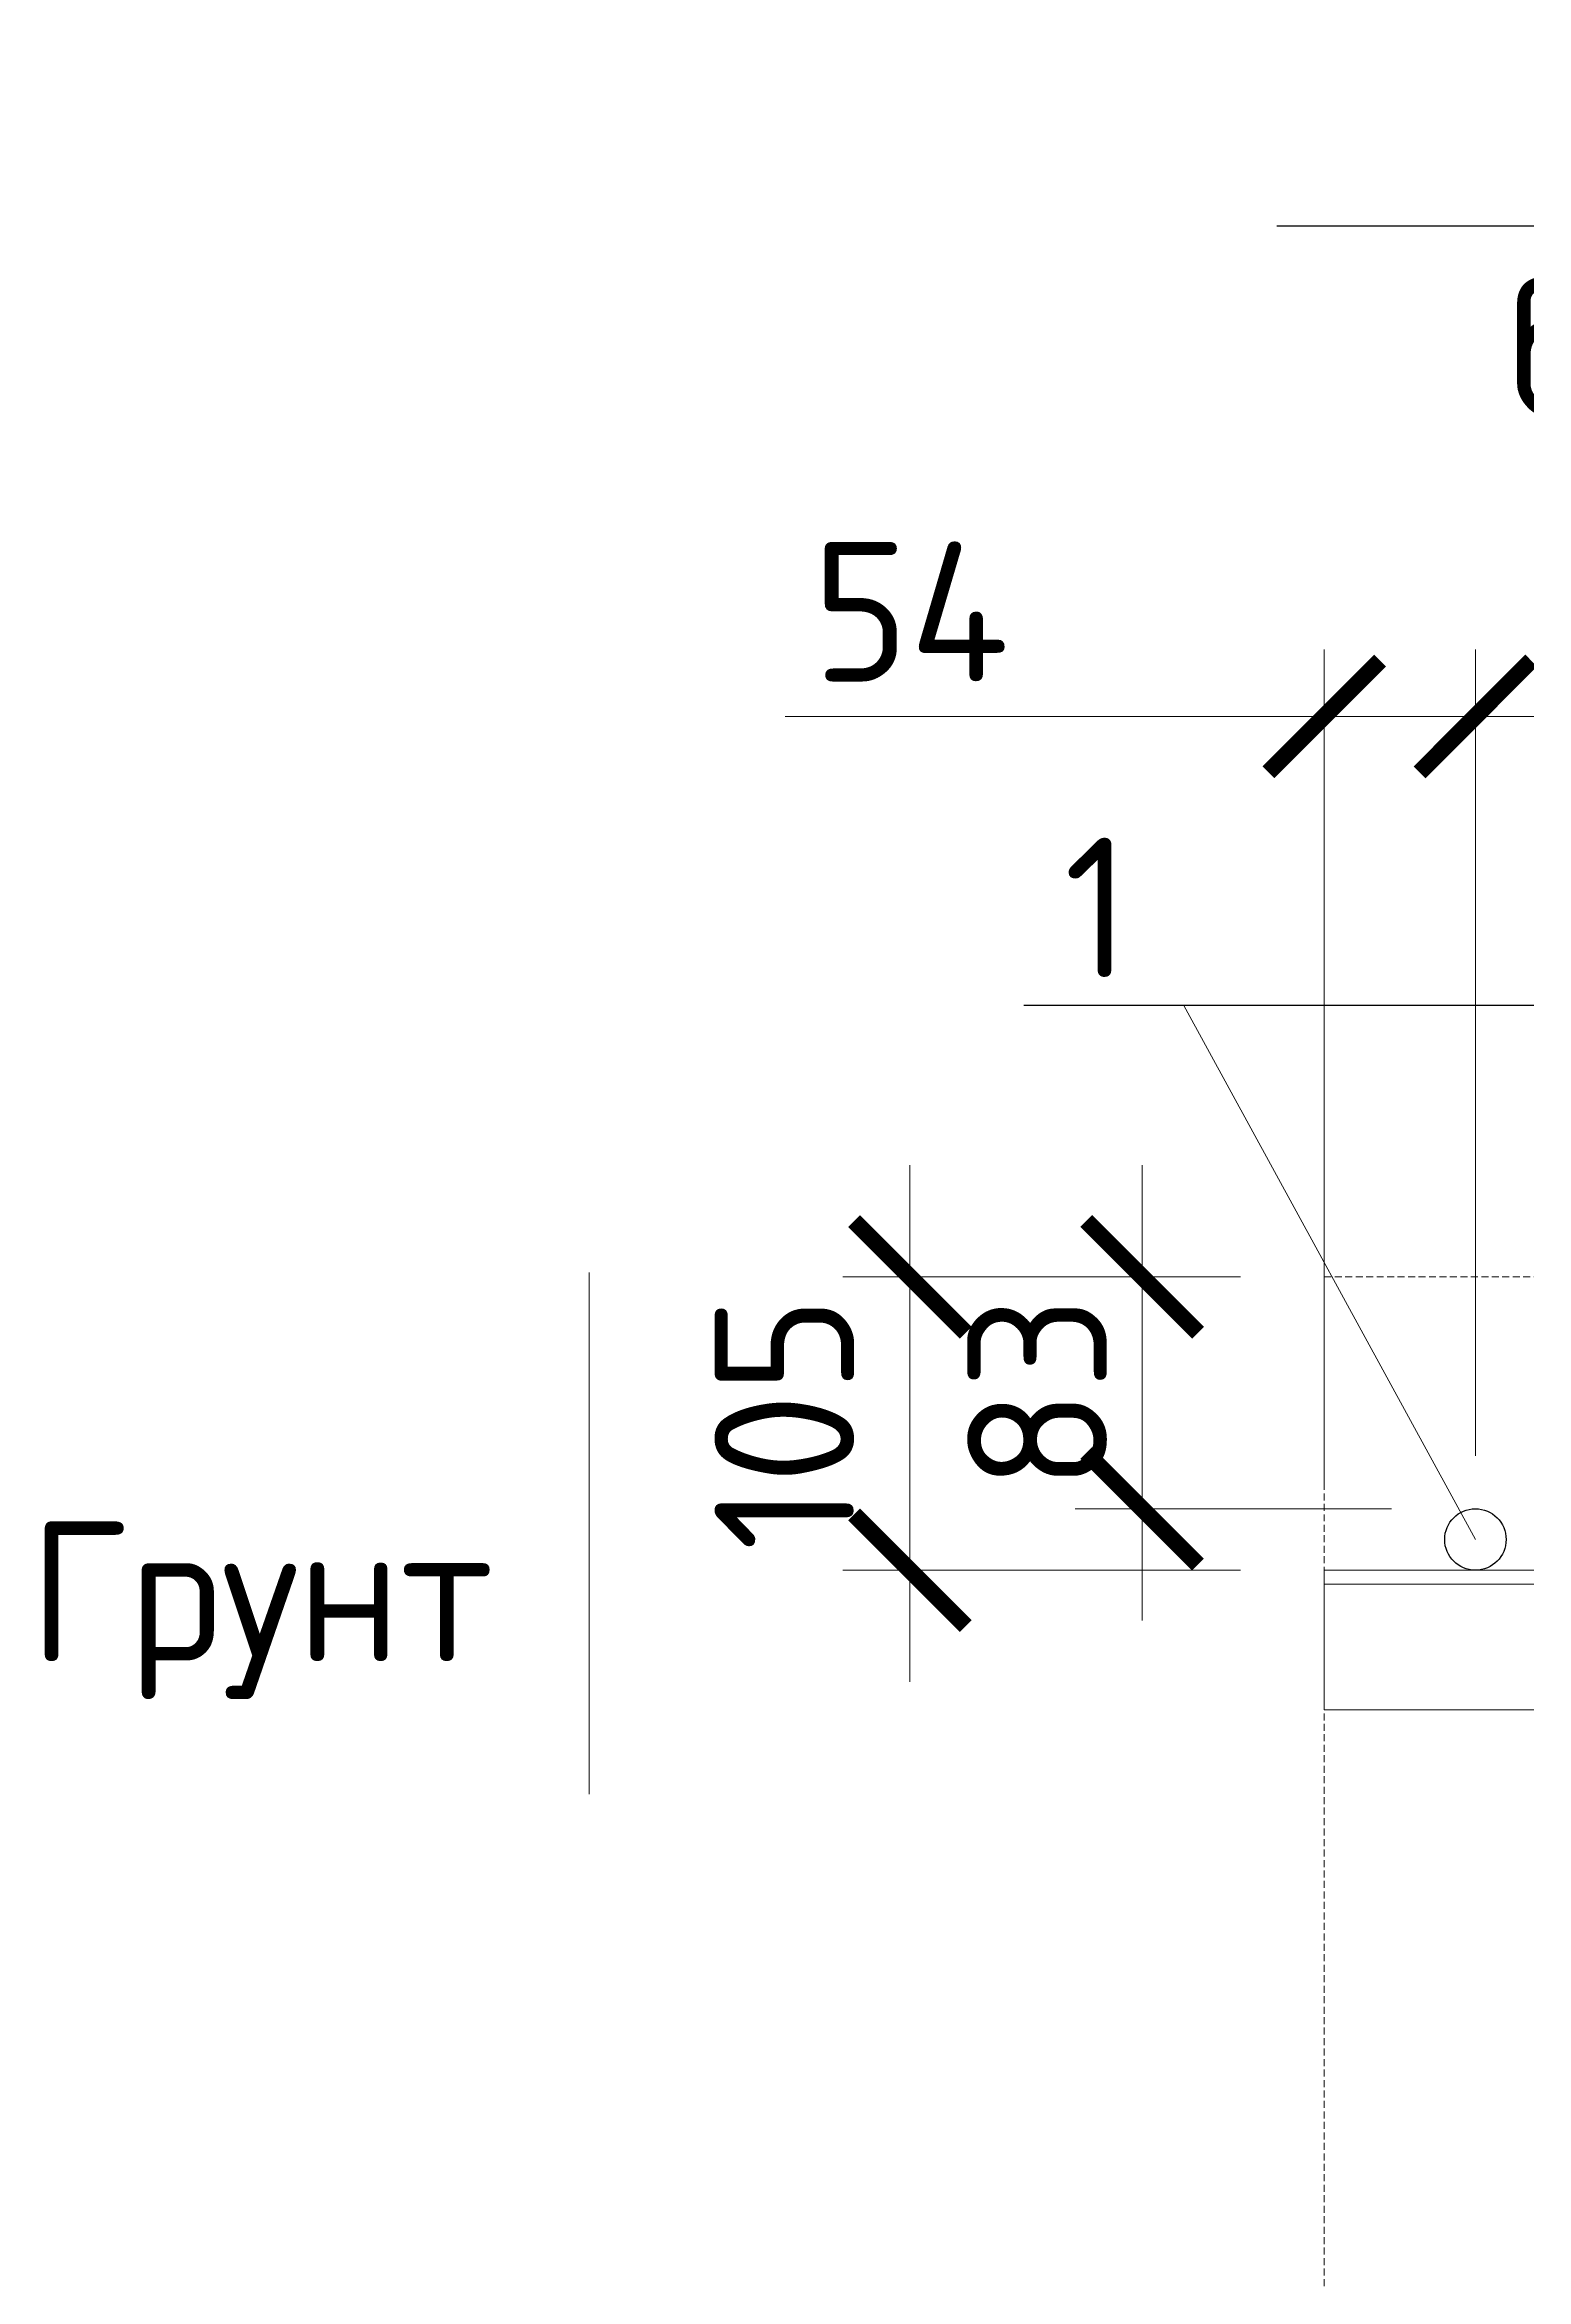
# Model space of a CAD drawing. Header units: millimetres. Extents: x -65574 to 111613, y -106550 to -50518.
# Drawn here: x 18353 to 18884, y -51453 to -50653 of the extents above; entities that cross this region are included whole.
import ezdxf
from ezdxf import colors
from ezdxf.entities.mleader import LeaderData, LeaderLine
from ezdxf.math import Vec2, Vec3

# ---------------------------------------------------------------- set-up
doc = ezdxf.new("R2010")
doc.units = ezdxf.units.MM
doc.linetypes.add('невидимая', pattern=[0.375, 0.25, -0.125])
doc.layers.get('Defpoints').update_dxf_attribs({"color": 6})
doc.styles.add('GOST-2.304_Type-B', font='GOST Common.ttf')
doc.dimstyles.new('УРСТ', dxfattribs={"dimtxt": 2.5, "dimasz": 2, "dimexe": 1.2, "dimexo": 1.5, "dimtad": 1, "dimdec": 0, "dimrnd": 1, "dimtxsty": 'GOST-2.304_Type-B', "dimblk": 'ARCHTICK', "dimcen": 2, "dimdle": 2, "dimazin": 3, "dimtfac": 1, "dimtdec": 0, "dimtmove": 1, "dimatfit": 0, "dimldrblk": 'NONE', "dimlwd": 15, "dimlwe": 15})

# ---------------------------------------------------------------- blocks, each defined once
blk = doc.blocks.new('*U238')
at = {"lineweight": 30}
blk.add_circle((0, 0), 11, dxfattribs=at)
blk = doc.blocks.new('*U239')
at = {"color": 0, "linetype": 'ByBlock', "lineweight": -2, "transparency": 16777216}
blk.add_blockref('*U238', (0, 0), dxfattribs=at)
blk = doc.blocks.new('_ArchTick')
at = {"color": 0, "linetype": 'ByBlock', "const_width": 0.15}
blk.add_lwpolyline([(-0.5, -0.5), (0.5, 0.5)], dxfattribs=at)
blk = doc.blocks.new('*D363')
at = {"color": 0, "lineweight": 15, "ltscale": 100, "transparency": 16777216}
for p, q in [((18865.26, -51157.88), (18865.26, -50869.26)), ((20685.26, -51157.88), (20685.26, -50869.26)), ((18825.26, -50893.26), (20725.26, -50893.26))]:
    blk.add_line(p, q, dxfattribs=at)
at = {"layer": 'Defpoints', "color": 0, "lineweight": -2, "ltscale": 100, "transparency": 16777216}
for p in [(20685.26, -50893.26), (18865.26, -51187.88), (20685.26, -51187.88)]:
    blk.add_point(p, dxfattribs=at)
at = {"color": 0, "lineweight": 15, "ltscale": 100, "transparency": 16777216, "xscale": 40, "yscale": 40, "zscale": 40, "rotation": 180}
blk.add_blockref('_ArchTick', (18865.26, -50893.26), dxfattribs=at)
at = {"color": 0, "lineweight": 15, "ltscale": 100, "transparency": 16777216, "xscale": 40, "yscale": 40, "zscale": 40}
blk.add_blockref('_ArchTick', (20685.26, -50893.26), dxfattribs=at)
at = {"color": 0, "lineweight": 15, "ltscale": 100, "transparency": 16777216, "insert": (19775.26, -50855.76), "char_height": 50, "attachment_point": 5, "style": 'GOST-2.304_Type-B'}
blk.add_mtext('\\A1;13х140=1820', dxfattribs=at)
blk = doc.blocks.new('_None')
blk = doc.blocks.new('*D364')
at = {"color": 0, "lineweight": 15, "ltscale": 100, "transparency": 16777216}
for p, q in [((18811.15, -51168.88), (18811.15, -50869.26)), ((18865.26, -51157.88), (18865.26, -50869.26)), ((18618.06, -50893.26), (18811.15, -50893.26)), ((18811.15, -50893.26), (18771.15, -50893.26)), ((18865.26, -50893.26), (18811.15, -50893.26)), ((18865.26, -50893.26), (18811.15, -50893.26)), ((18865.26, -50893.26), (18905.26, -50893.26))]:
    blk.add_line(p, q, dxfattribs=at)
at = {"layer": 'Defpoints', "color": 0, "lineweight": -2, "ltscale": 100, "transparency": 16777216}
for p in [(18811.15, -50893.26), (18865.26, -51187.88), (18811.15, -51198.88)]:
    blk.add_point(p, dxfattribs=at)
at = {"color": 0, "lineweight": 15, "ltscale": 100, "transparency": 16777216, "xscale": 40, "yscale": 40, "zscale": 40}
blk.add_blockref('_ArchTick', (18811.15, -50893.26), dxfattribs=at)
at = {"color": 0, "lineweight": 15, "ltscale": 100, "transparency": 16777216, "xscale": 40, "yscale": 40, "zscale": 40, "rotation": 180}
blk.add_blockref('_ArchTick', (18865.26, -50893.26), dxfattribs=at)
at = {"color": 0, "lineweight": 15, "ltscale": 100, "transparency": 16777216, "insert": (18663.06, -50855.76), "char_height": 50, "attachment_point": 5, "style": 'GOST-2.304_Type-B'}
blk.add_mtext('\\A1;54', dxfattribs=at)
blk = doc.blocks.new('*D372')
at = {"color": 0, "lineweight": 15, "ltscale": 100, "transparency": 16777216}
for p, q in [((18745.9, -51216.88), (18745.9, -51053.88)), ((18781.15, -51093.88), (18721.9, -51093.88)), ((18835.26, -51176.88), (18721.9, -51176.88))]:
    blk.add_line(p, q, dxfattribs=at)
at = {"layer": 'Defpoints', "color": 0, "lineweight": -2, "ltscale": 100, "transparency": 16777216}
for p in [(18745.9, -51093.88), (18811.15, -51093.88), (18865.26, -51176.88)]:
    blk.add_point(p, dxfattribs=at)
at = {"color": 0, "lineweight": 15, "ltscale": 100, "transparency": 16777216, "xscale": 40, "yscale": 40, "zscale": 40}
for p, rotation in [((18745.9, -51093.88), 90), ((18745.9, -51176.88), 270)]:
    blk.add_blockref('_ArchTick', p, dxfattribs=dict(at, rotation=rotation))
at = {"color": 0, "lineweight": 15, "ltscale": 100, "transparency": 16777216, "insert": (18708.4, -51135.38), "char_height": 50, "attachment_point": 5, "rotation": 90, "style": 'GOST-2.304_Type-B'}
blk.add_mtext('\\A1;83', dxfattribs=at)
blk = doc.blocks.new('*U236')
at = {"linetype": 'ByBlock', "lineweight": 15, "ltscale": 100}
blk.add_lwpolyline([(49.19, -95.6), (-55.19, 95.6)], dxfattribs=at)
blk = doc.blocks.new('*U237')
at = {"color": 0, "linetype": 'ByBlock', "lineweight": -2, "transparency": 16777216}
blk.add_blockref('*U236', (0, 0), dxfattribs=at)
blk = doc.blocks.new('_DotSmall')
at = {"color": 0, "linetype": 'ByBlock', "const_width": 0.5}
blk.add_lwpolyline([(-0.0625, 0, 1), (0.0625, 0, 1)], format="xyb", close=True, dxfattribs=at)
blk = doc.blocks.new('*D408')
at = {"color": 0, "lineweight": 15, "ltscale": 100, "transparency": 16777216}
for p, q in [((18662.73, -51053.88), (18662.73, -51238.88)), ((18781.15, -51093.88), (18638.73, -51093.88)), ((18781.15, -51198.88), (18638.73, -51198.88))]:
    blk.add_line(p, q, dxfattribs=at)
at = {"layer": 'Defpoints', "color": 0, "lineweight": -2, "ltscale": 100, "transparency": 16777216}
for p in [(18811.15, -51093.88), (18662.73, -51198.88), (18811.15, -51198.88)]:
    blk.add_point(p, dxfattribs=at)
at = {"color": 0, "lineweight": 15, "ltscale": 100, "transparency": 16777216, "xscale": 40, "yscale": 40, "zscale": 40}
for p, rotation in [((18662.73, -51093.88), 90), ((18662.73, -51198.88), 270)]:
    blk.add_blockref('_ArchTick', p, dxfattribs=dict(at, rotation=rotation))
at = {"color": 0, "lineweight": 15, "ltscale": 100, "transparency": 16777216, "insert": (18617.73, -51146.38), "char_height": 50, "attachment_point": 5, "rotation": 90, "style": 'GOST-2.304_Type-B'}
blk.add_mtext('\\A1;105', dxfattribs=at)

msp = doc.modelspace()

# ---------------------------------------------------------------- linework, layer by layer
at = {"lineweight": 15, "ltscale": 100}
msp.add_line((20711.15, -51203.88), (18811.15, -51203.88), dxfattribs=at)
for points in [[(18547.84, -51279.08), (18547.84, -51092.29)], [(18911.15, -51248.88), (18811.15, -51248.88), (18811.15, -51198.88), (20711.15, -51198.88), (20711.15, -51248.88), (20611.15, -51248.88)]]:
    msp.add_lwpolyline(points, dxfattribs=at)
at = {"linetype": 'невидимая', "lineweight": 15, "ltscale": 10}
msp.add_lwpolyline([(18811.15, -51893.88), (18811.15, -51093.88), (20711.15, -51093.88), (20711.15, -51893.88)], close=True, dxfattribs=at)

# ---------------------------------------------------------------- block references
for name, p in [('*U237', (18816.06, -51092.28)), ('*U239', (18865.26, -51187.88))]:
    msp.add_blockref(name, p)

# ---------------------------------------------------------------- texts
at = {"ltscale": 100, "insert": (18347.22, -51181.43), "char_height": 50, "attachment_point": 1, "style": 'GOST-2.304_Type-B'}
msp.add_mtext_dynamic_manual_height_columns('Грунт', width=386.9865, gutter_width=300, heights=[-65], dxfattribs=at)

# ---------------------------------------------------------------- dimensions: what is measured, and where the dimension line sits
at = {"lineweight": 15, "ltscale": 100}
for base, p1, p2, angle, override, picture, middle in [((18811.15, -50893.26), (18865.26, -51187.88), (18811.15, -51198.88), 0, {"dimscale": 0}, '*D364', (18663.06, -50893.26)), ((18662.73, -51198.88), (18811.15, -51093.88), (18811.15, -51198.88), 90, {"dimscale": 0, "dimtxsty": 'GOST-2.304_Type-B'}, '*D408', (18655.23, -51146.38)), ((18745.9, -51093.88), (18865.26, -51176.88), (18811.15, -51093.88), 90, {"dimscale": 0, "dimtxsty": 'GOST-2.304_Type-B'}, '*D372', (18745.9, -51135.38))]:
    dim = msp.add_linear_dim(base=base, p1=p1, p2=p2, angle=angle, dimstyle='УРСТ', override=override, dxfattribs=at)
    dim.commit()
    dim.dimension.update_dxf_attribs({"geometry": picture, "text_midpoint": middle, "dimtype": 160})
dim = msp.add_linear_dim(base=(20685.26, -50893.26), p1=(18865.26, -51187.88), p2=(20685.26, -51187.88), angle=0, text='13х140=<>', dimstyle='УРСТ', override={"dimscale": 0, "dimtxsty": 'GOST-2.304_Type-B'}, dxfattribs=at)
dim.commit()
dim.dimension.update_dxf_attribs({"geometry": '*D363', "text_midpoint": (19775.26, -50855.76)})

# ---------------------------------------------------------------- leaders
ml = msp.add_multileader_mtext('Standard', dxfattribs=at)
ml.set_content('Контур \\Pбетонолитной \\Pтрубы', color=256, style='GOST-2.304_Type-B')
ml.set_leader_properties()
ml.set_arrow_properties(name='DOTSMALL')
ml.build(insert=Vec2(0, 0))
ml.multileader.update_dxf_attribs({"text_left_attachment_type": 6, "text_right_attachment_type": 6, "dogleg_length": 1, "arrow_head_size": 50, "scale": 20})
ctx = ml.context
ctx.base_point, ctx.scale, ctx.char_height, ctx.arrow_head_size, ctx.landing_gap_size, ctx.plane_origin = Vec3(18850.21, -50717.8), 20, 50, 50, 20, Vec3(19802.13, -51351.39)
ctx.left_attachment, ctx.right_attachment, ctx.text_align_type = 6, 6, 1
notes = []
notes.append((ctx, [(0, (1, 1, 0), (19340.21, -50717.8), (-1, 0), 20, [(0, [(19719.91, -51364.13)], 0, [])])]))
ctx.mtext.insert, ctx.mtext.alignment, ctx.mtext.flow_direction = Vec3(19085.21, -50652.8), 2, 5
at = {"lineweight": 15}
ml = msp.add_multileader_mtext('Standard', dxfattribs=at)
ml.set_content('1', color=256, style='GOST-2.304_Type-B')
ml.set_leader_properties()
ml.set_arrow_properties(name='NONE')
ml.build(insert=Vec2(0, 0))
ml.multileader.update_dxf_attribs({"text_right_attachment_type": 6, "dogleg_length": 2.5, "arrow_head_size": 50, "scale": 20})
ctx = ml.context
ctx.base_point, ctx.scale, ctx.char_height, ctx.arrow_head_size, ctx.plane_origin = Vec3(18714.73, -50961.68), 20, 50, 50, Vec3(18760.57, -50996.68)
ctx.right_attachment, ctx.text_align_type = 6, 2
notes.append((ctx, [(0, (1, 1, 0), (18760.57, -50996.68), (-1, 0), 16.85, [(0, [(20580.57, -50996.68)], 0, [])])]))
ctx.mtext.insert, ctx.mtext.alignment, ctx.mtext.flow_direction = Vec3(18741.73, -50936.68), 3, 5
for ctx, leaders in notes:
    for number, flags, end, landing, length, lines in leaders:
        leader = LeaderData()
        leader.index, (leader.has_last_leader_line, leader.has_dogleg_vector, leader.attachment_direction) = number, flags
        leader.last_leader_point, leader.dogleg_vector, leader.dogleg_length = Vec3(end), Vec3(landing), length
        for number, points, colour, breaks in lines:
            line = LeaderLine()
            line.index, line.vertices, line.color, line.breaks = number, Vec3.list(points), colors.encode_raw_color(colour), breaks
            leader.lines.append(line)
        ctx.leaders.append(leader)

doc.saveas('drawing.dxf')
